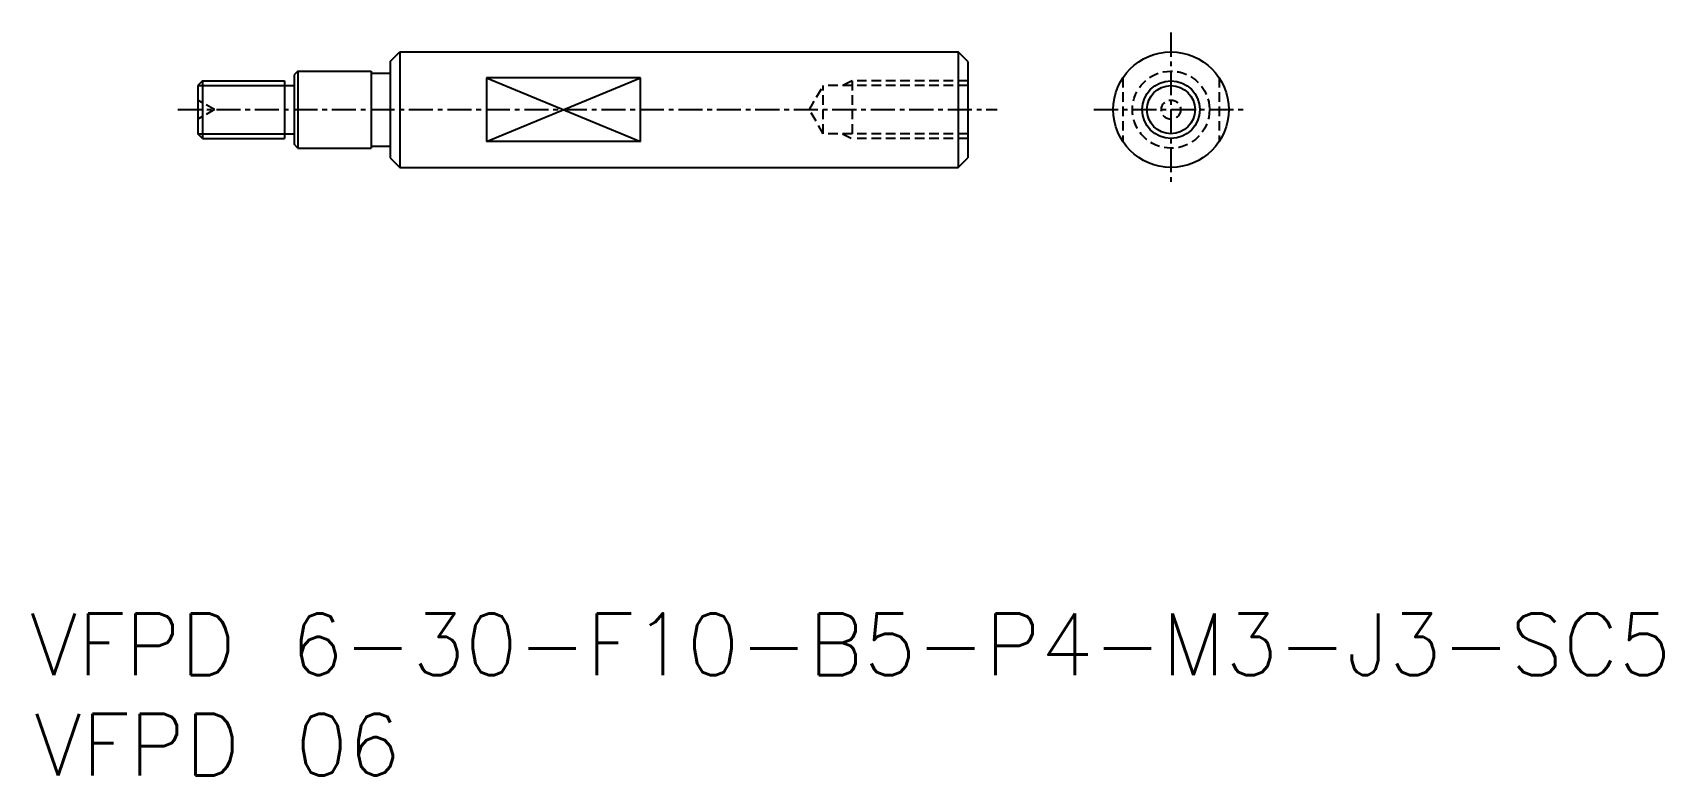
# Model space of a CAD drawing. Extents: x 892.5 to 977.2, y -219.3 to -180.7.
import ezdxf

# ---------------------------------------------------------------- set-up
doc = ezdxf.new("R2010")
doc.units = 0
doc.linetypes.add('CENTER', pattern=[2, 1.25, -0.25, 0.25, -0.25])
doc.linetypes.add('DASHED', pattern=[0.75, 0.5, -0.25])
doc.layers.get('0').update_dxf_attribs({"linetype": 'CONTINUOUS'})
doc.layers.add('CENTER', color=1, linetype='CENTER')
doc.styles.get("Standard").update_dxf_attribs({"font": 'txt.shx'})

msp = doc.modelspace()

# ---------------------------------------------------------------- linework, layer by layer
at = {"color": 7, "linetype": 'CONTINUOUS'}
for p, q in [((911.039, -182.239), (911.539, -181.739)), ((911.539, -181.739), (940.539, -181.739)), ((911.539, -181.739), (911.539, -187.739)), ((940.539, -181.739), (940.539, -187.739)), ((941.039, -182.239), (940.539, -181.739)), ((906.039, -182.939), (906.039, -186.539)), ((906.239, -182.739), (906.239, -186.739)), ((906.239, -182.739), (910.039, -182.739)), ((910.039, -182.739), (910.039, -186.739)), ((910.039, -182.839), (911.039, -182.839)), ((911.039, -182.239), (911.039, -187.239)), ((911.039, -182.239), (911.039, -187.239)), ((941.039, -182.239), (941.039, -187.239)), ((901.289, -183.239), (901.039, -183.489)), ((901.039, -183.489), (901.039, -185.989)), ((901.289, -183.239), (905.539, -183.239)), ((901.289, -183.239), (901.289, -186.239)), ((905.539, -183.239), (905.539, -186.239)), ((905.539, -183.489), (906.039, -183.489)), ((916.039, -183.08), (916.039, -186.397)), ((924.039, -183.08), (916.039, -183.08)), ((924.039, -186.397), (924.039, -183.08)), ((901.289, -186.239), (901.039, -185.989)), ((901.289, -186.239), (905.539, -186.239)), ((905.539, -185.989), (906.039, -185.989)), ((924.039, -186.397), (916.039, -186.397)), ((906.239, -186.739), (906.039, -186.539)), ((906.239, -186.739), (910.039, -186.739)), ((910.039, -186.639), (911.039, -186.639)), ((911.039, -187.239), (911.539, -187.739)), ((940.539, -187.739), (941.039, -187.239)), ((911.539, -187.739), (940.539, -187.739))]:
    msp.add_line(p, q, dxfattribs=at)
for p, q in [((906.239, -182.739), (906.039, -182.939)), ((941.039, -183.489), (941.039, -183.489)), ((941.039, -184.739), (941.039, -184.739))]:
    msp.add_line(p, q)
at = {"color": 3, "linetype": 'CONTINUOUS'}
for p, q in [((901.039, -183.489), (905.539, -183.489)), ((916.039, -186.397), (924.039, -183.08)), ((916.039, -183.08), (924.039, -186.397)), ((901.039, -185.989), (905.539, -185.989))]:
    msp.add_line(p, q, dxfattribs=at)
at = {"color": 3, "linetype": 'DASHED'}
for p, q in [((932.817, -184.739), (933.539, -183.489)), ((941.039, -183.489), (933.539, -183.489)), ((933.539, -185.989), (933.539, -183.489)), ((935.039, -183.239), (934.539, -183.489)), ((941.039, -183.239), (935.039, -183.239)), ((935.039, -183.239), (935.039, -186.239)), ((949.1, -183.08), (949.1, -186.397)), ((954.1, -183.08), (954.1, -186.397)), ((901.905, -184.739), (901.039, -184.239)), ((901.905, -184.739), (901.039, -185.239)), ((933.539, -185.989), (932.817, -184.739)), ((941.039, -185.989), (933.539, -185.989)), ((934.539, -185.989), (935.039, -186.239)), ((941.039, -186.239), (935.039, -186.239))]:
    msp.add_line(p, q, dxfattribs=at)
at = {"color": 7, "linetype": 'CONTINUOUS'}
for radius in [3, 1.25]:
    msp.add_circle((951.6, -184.739), radius, dxfattribs=at)
at = {"color": 3, "linetype": 'DASHED'}
for radius in [2, 0.5]:
    msp.add_circle((951.6, -184.739), radius, dxfattribs=at)
at = {"color": 3, "linetype": 'CONTINUOUS'}
msp.add_circle((951.6, -184.739), 1.5, dxfattribs=at)
at = {"layer": 'CENTER', "color": 1, "linetype": 'CENTER'}
for p, q in [((951.6, -180.739), (951.6, -188.739)), ((900.006, -184.739), (942.571, -184.739)), ((947.6, -184.739), (955.6, -184.739))]:
    msp.add_line(p, q, dxfattribs=at)

# ---------------------------------------------------------------- texts
at = {"color": 7, "linetype": 'CONTINUOUS'}
for s, p in [('VFPD 6-30-F10-B5-P4-M3-J3-SC5', (892.32, -214.103)), ('VFPD 06', (892.547, -219.312))]:
    msp.add_text(s, height=3.2, dxfattribs=at).set_placement(p)

doc.saveas('drawing.dxf')
